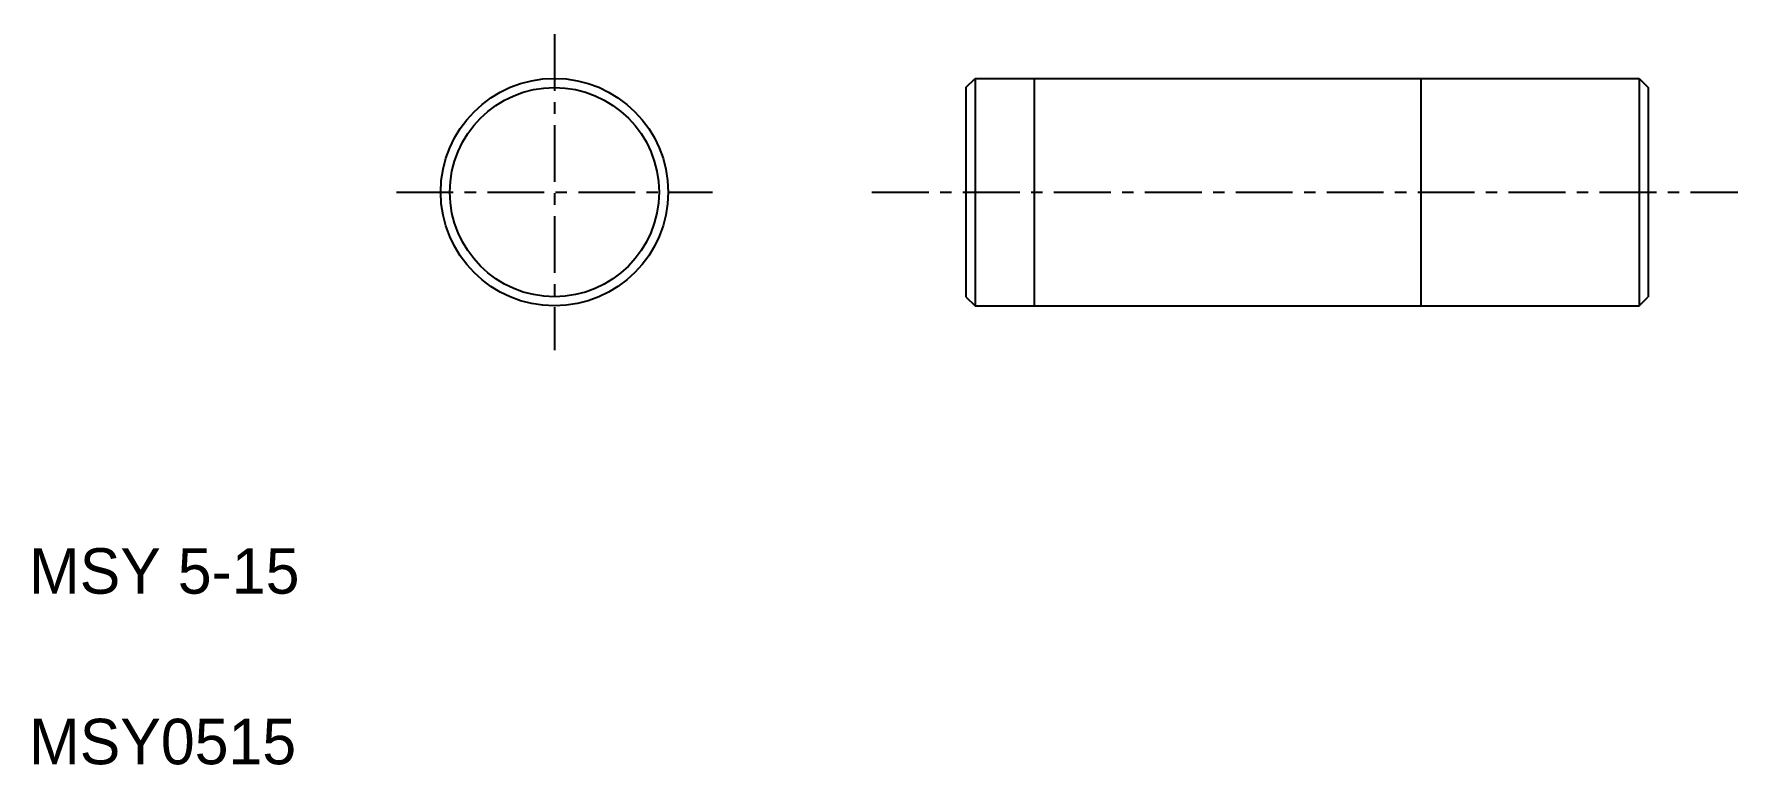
# Model space of a CAD drawing. Extents: x 2.6 to 40.1, y 2.5 to 18.6.
import ezdxf

# ---------------------------------------------------------------- set-up
doc = ezdxf.new("R2010")
doc.units = 0
doc.linetypes.add('CENTER', pattern=[2, 1.25, -0.25, 0.25, -0.25])
doc.layers.get('0').update_dxf_attribs({"linetype": 'CONTINUOUS'})
doc.layers.add('CENTER', color=1, linetype='CENTER')

msp = doc.modelspace()

# ---------------------------------------------------------------- linework, layer by layer
at = {"color": 7, "linetype": 'CONTINUOUS'}
for p, q in [((23.102, 17.378), (23.302, 17.578)), ((23.102, 17.378), (23.102, 12.778)), ((23.302, 17.578), (37.902, 17.578)), ((23.302, 17.578), (23.302, 12.578)), ((37.902, 17.578), (37.902, 12.578)), ((37.902, 17.578), (38.102, 17.378)), ((38.102, 17.378), (38.102, 12.778)), ((23.102, 12.778), (23.302, 12.578)), ((37.902, 12.578), (38.102, 12.778)), ((23.302, 12.578), (37.902, 12.578))]:
    msp.add_line(p, q, dxfattribs=at)
at = {"color": 3, "linetype": 'CONTINUOUS'}
for p, q in [((24.602, 17.578), (24.602, 12.578)), ((33.102, 17.578), (33.102, 12.578))]:
    msp.add_line(p, q, dxfattribs=at)
at = {"color": 7, "linetype": 'CONTINUOUS'}
for radius in [2.5, 2.3]:
    msp.add_circle((14.052, 15.078), radius, dxfattribs=at)
at = {"layer": 'CENTER', "color": 1, "linetype": 'CENTER'}
for p, q in [((14.052, 18.552), (14.052, 11.604)), ((10.578, 15.078), (17.526, 15.078)), ((21.035, 15.078), (40.076, 15.078))]:
    msp.add_line(p, q, dxfattribs=at)

# ---------------------------------------------------------------- texts
at = {"color": 7, "linetype": 'CONTINUOUS'}
for s, p in [('MSY 5-15', (2.5, 6.25)), ('MSY0515', (2.5, 2.5))]:
    msp.add_text(s, height=1, dxfattribs=at).set_placement(p)

doc.saveas('drawing.dxf')
